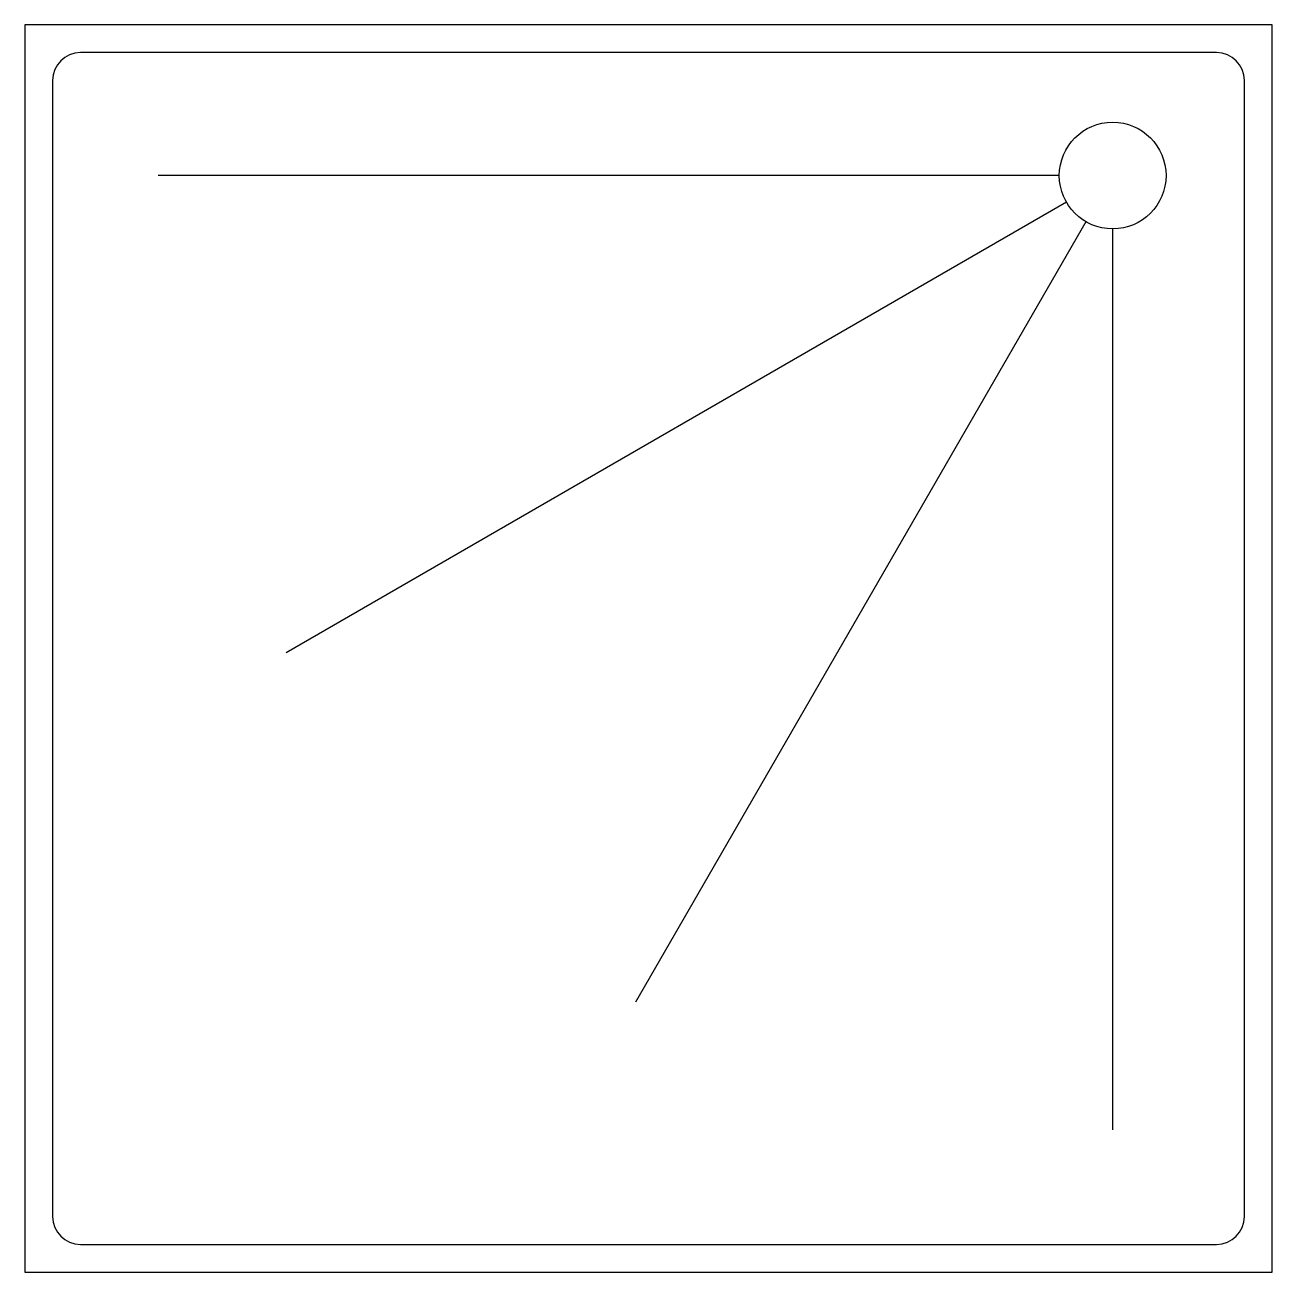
# Model space of a CAD drawing. Header units: millimetres. Extents: x -10284.8 to -10194.8, y 1136.7 to 1226.7.
import ezdxf

# ---------------------------------------------------------------- set-up
doc = ezdxf.new("R2010")
doc.units = ezdxf.units.MM
doc.header["$LTSCALE"] = 3

msp = doc.modelspace()

# ---------------------------------------------------------------- linework, layer by layer
at = {"color": 0}
for p, q in [((-10284.844, 1226.713), (-10284.844, 1136.713)), ((-10194.844, 1226.713), (-10284.844, 1226.713)), ((-10194.844, 1136.713), (-10194.844, 1226.713)), ((-10198.844, 1224.713), (-10280.844, 1224.713)), ((-10282.844, 1222.713), (-10282.844, 1140.713)), ((-10196.844, 1140.713), (-10196.844, 1222.713)), ((-10210.196, 1215.843), (-10275.221, 1215.843)), ((-10209.681, 1213.918), (-10265.994, 1181.405)), ((-10208.272, 1212.508), (-10240.784, 1156.195)), ((-10206.347, 1211.993), (-10206.347, 1146.968)), ((-10280.844, 1138.713), (-10198.844, 1138.713)), ((-10284.844, 1136.713), (-10194.844, 1136.713))]:
    msp.add_line(p, q, dxfattribs=at)
msp.add_circle((-10206.347, 1215.843), 3.85, dxfattribs=at)
for centre, start, end in [((-10280.844, 1222.713), 90, 180), ((-10198.844, 1222.713), 0, 90), ((-10280.844, 1140.713), 180, 270), ((-10198.844, 1140.713), 270, 0)]:
    msp.add_arc(centre, 2, start, end, dxfattribs=at)

doc.saveas('drawing.dxf')
